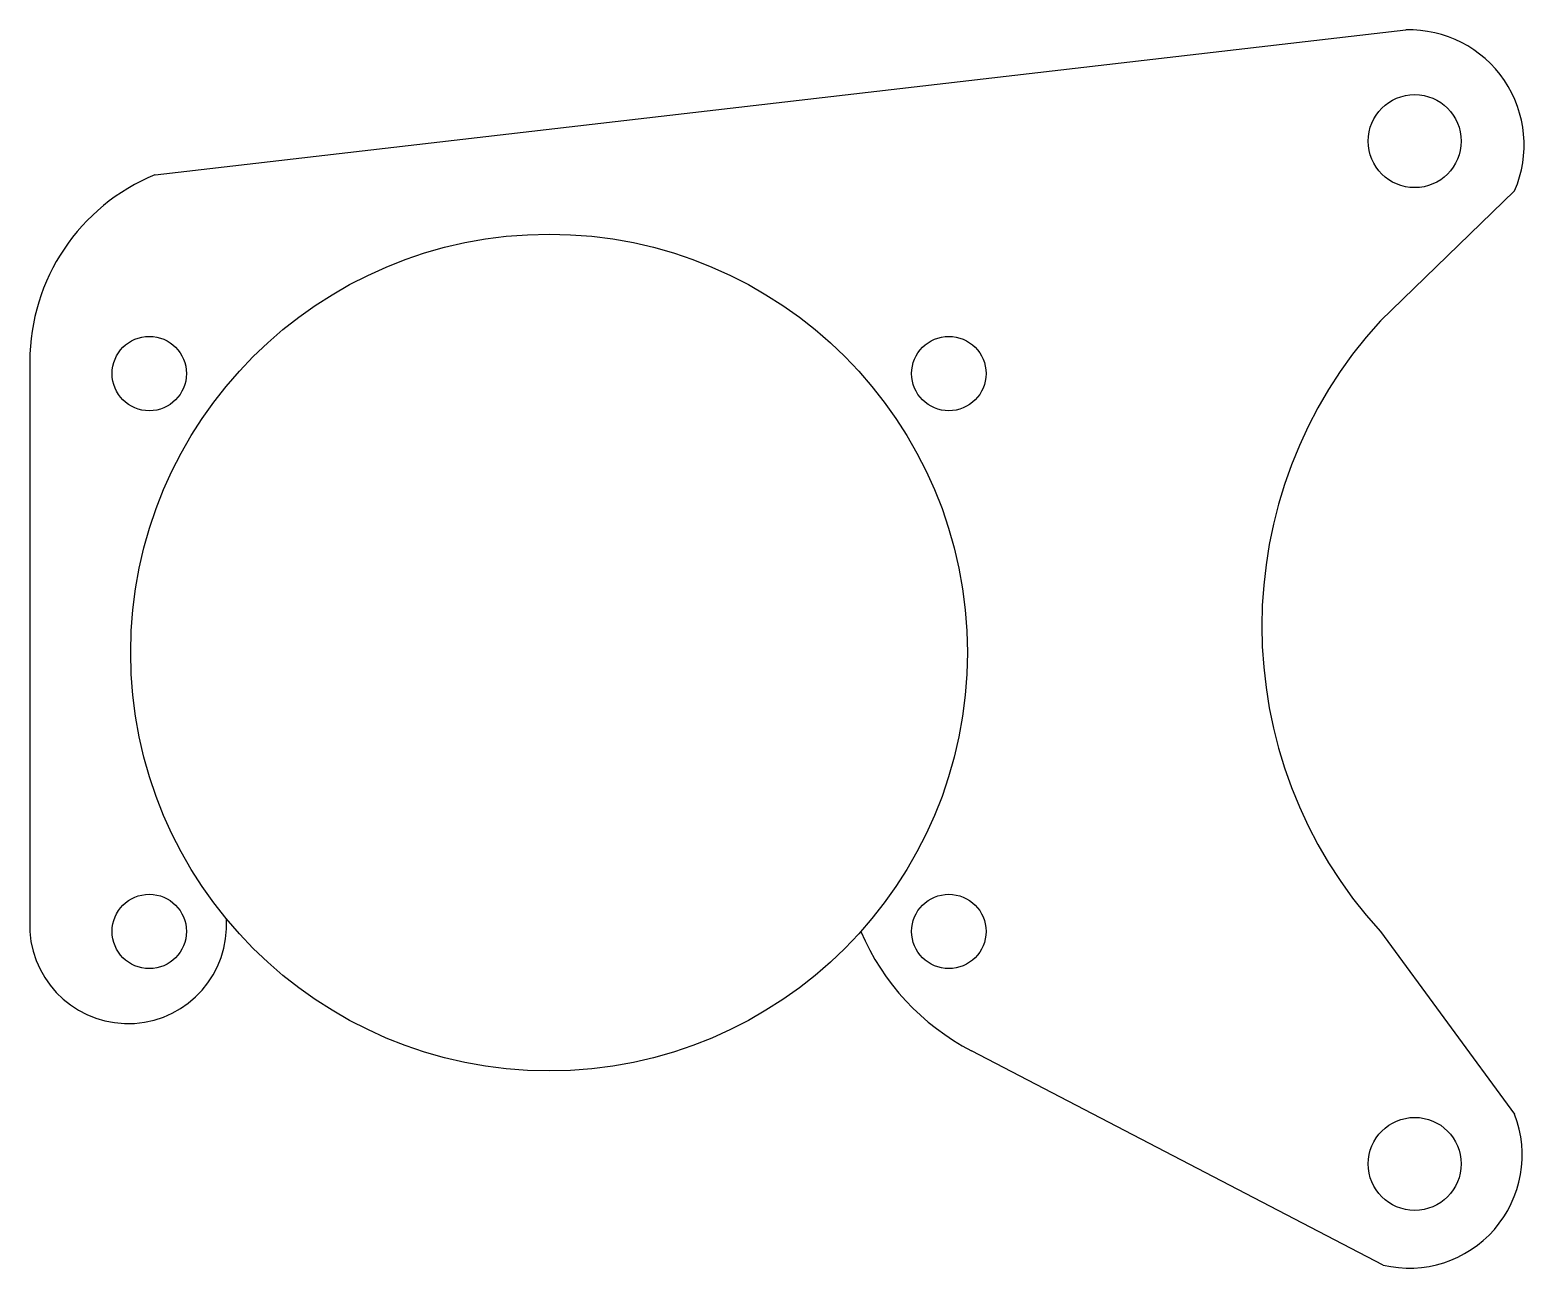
# Model space of a CAD drawing. Extents: x -98 to 62, y -36 to 97.
import ezdxf

# ---------------------------------------------------------------- set-up
doc = ezdxf.new("R2010")
doc.units = 0
doc.header["$MEASUREMENT"] = 0
doc.layers.add('MODELSKETCH_VISIBLE', color=7, linetype='CONTINUOUS')

msp = doc.modelspace()

# ---------------------------------------------------------------- linework, layer by layer
at = {"layer": 'MODELSKETCH_VISIBLE'}
for p, q in [((-84.93, 81.38), (49.6, 96.96)), ((61.31, 79.67), (46.88, 65.69)), ((-98.39, 61.32), (-98.39, 0)), ((46.88, 0), (61.31, -19.67)), ((47.17, -35.89), (2.88, -12.84))]:
    msp.add_line(p, q, dxfattribs=at)
for centre, radius in [((50.56, 85), 5), ((-42.55, 30), 45), ((-85.55, 60), 4), ((0.45, 60), 4), ((-85.55, 0), 4), ((0.45, 0), 4), ((50.56, -25), 5)]:
    msp.add_circle(centre, radius, dxfattribs=at)
for centre, radius, start, end in [((49.95, 84.59), 12.38, 336.5811, 91.6083), ((-76.73, 61.32), 21.67, 112.2618, 180), ((82.78, 32.84), 48.66, 137.5477, 222.4523), ((-87.83, 0.68), 10.59, 183.705, 3.705), ((14.86, 10.18), 25.95, 203.103, 242.5072), ((49.96, -24.05), 12.16, 256.7119, 21.1266)]:
    msp.add_arc(centre, radius, start, end, dxfattribs=at)

doc.saveas('drawing.dxf')
